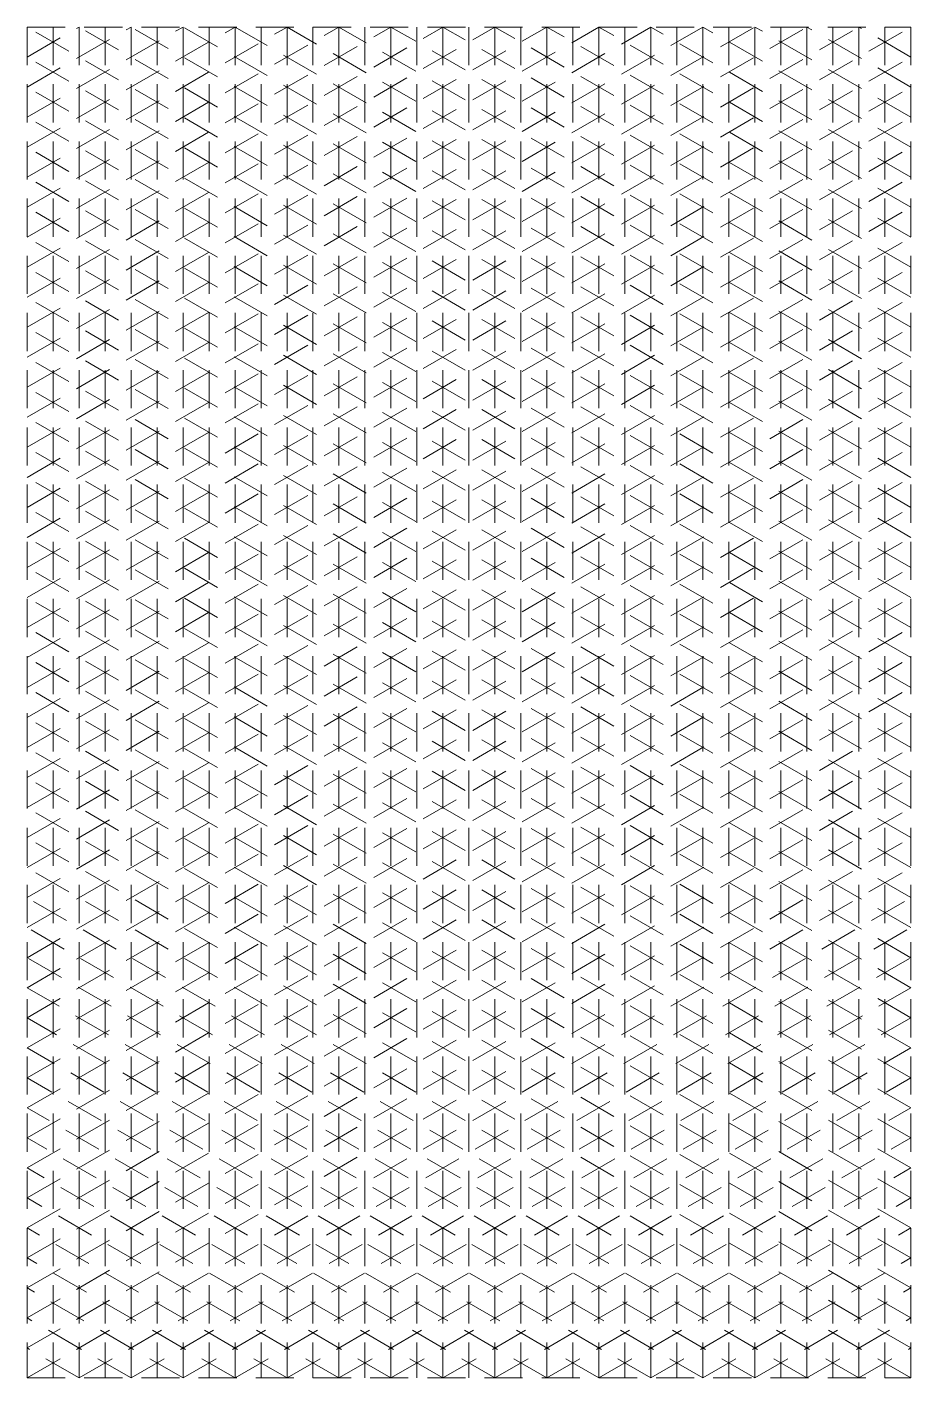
# Model space of a CAD drawing. Header units: centimetres. Extents: x 0 to 147, y 0 to 225.
import ezdxf

# ---------------------------------------------------------------- set-up
doc = ezdxf.new("R2010")
doc.units = ezdxf.units.CM
doc.linetypes.add('DASHED2', pattern=[9.525, 6.35, -3.175])
doc.layers.get('0').update_dxf_attribs({"color": 9, "linetype": 'DASHED2', "lineweight": 0, "true_color": 0xc0c0c0})

msp = doc.modelspace()

# ---------------------------------------------------------------- linework, layer by layer
for p, q in [((0, 225), (147.22, 225)), ((0, 225), (0, 0)), ((0, 140), (147.22, 225)), ((0, 145), (138.56, 225)), ((0, 150), (129.9, 225)), ((0, 155), (121.24, 225)), ((0, 160), (112.58, 225)), ((0, 165), (103.92, 225)), ((0, 170), (95.26, 225)), ((0, 175), (86.6, 225)), ((0, 180), (77.94, 225)), ((0, 185), (69.28, 225)), ((0, 190), (60.62, 225)), ((0, 195), (51.96, 225)), ((0, 200), (43.3, 225)), ((0, 205), (34.64, 225)), ((0, 210), (25.98, 225)), ((0, 215), (17.32, 225)), ((0, 220), (8.66, 225)), ((147.22, 140), (0, 225)), ((4.33, 225), (4.33, 0)), ((8.66, 225), (8.66, 0)), ((147.22, 145), (8.66, 225)), ((12.99, 225), (12.99, 0)), ((17.32, 225), (17.32, 0)), ((147.22, 150), (17.32, 225)), ((21.65, 225), (21.65, 0)), ((25.98, 225), (25.98, 0)), ((147.22, 155), (25.98, 225)), ((30.31, 225), (30.31, 0)), ((34.64, 225), (34.64, 0)), ((147.22, 160), (34.64, 225)), ((38.97, 225), (38.97, 0)), ((43.3, 225), (43.3, 0)), ((147.22, 165), (43.3, 225)), ((47.63, 225), (47.63, 0)), ((51.96, 225), (51.96, 0)), ((147.22, 170), (51.96, 225)), ((56.29, 225), (56.29, 0)), ((60.62, 225), (60.62, 0)), ((147.22, 175), (60.62, 225)), ((64.95, 225), (64.95, 0)), ((69.28, 225), (69.28, 0)), ((147.22, 180), (69.28, 225)), ((73.61, 225), (73.61, 0)), ((77.94, 225), (77.94, 0)), ((147.22, 185), (77.94, 225)), ((82.27, 225), (82.27, 0)), ((86.6, 225), (86.6, 0)), ((147.22, 190), (86.6, 225)), ((90.93, 225), (90.93, 0)), ((95.26, 225), (95.26, 0)), ((147.22, 195), (95.26, 225)), ((99.59, 225), (99.59, 0)), ((103.92, 225), (103.92, 0)), ((147.22, 200), (103.92, 225)), ((108.25, 225), (108.25, 0)), ((112.58, 225), (112.58, 0)), ((147.22, 205), (112.58, 225)), ((116.91, 225), (116.91, 0)), ((121.24, 225), (121.24, 0)), ((147.22, 210), (121.24, 225)), ((125.57, 225), (125.57, 0)), ((129.9, 225), (129.9, 0)), ((147.22, 215), (129.9, 225)), ((134.23, 225), (134.23, 0)), ((138.56, 225), (138.56, 0)), ((147.22, 220), (138.56, 225)), ((142.89, 225), (142.89, 0)), ((147.22, 225), (147.22, 0)), ((0, 135), (147.22, 220)), ((147.22, 135), (0, 220)), ((0, 130), (147.22, 215)), ((147.22, 130), (0, 215)), ((0, 125), (147.22, 210)), ((147.22, 125), (0, 210)), ((0, 120), (147.22, 205)), ((147.22, 120), (0, 205)), ((0, 115), (147.22, 200)), ((147.22, 115), (0, 200)), ((0, 110), (147.22, 195)), ((147.22, 110), (0, 195)), ((0, 105), (147.22, 190)), ((147.22, 105), (0, 190)), ((0, 100), (147.22, 185)), ((147.22, 100), (0, 185)), ((0, 95), (147.22, 180)), ((147.22, 95), (0, 180)), ((0, 90), (147.22, 175)), ((147.22, 90), (0, 175)), ((0, 85), (147.22, 170)), ((147.22, 85), (0, 170)), ((0, 80), (147.22, 165)), ((147.22, 80), (0, 165)), ((0, 75), (147.22, 160)), ((147.22, 75), (0, 160)), ((0, 70), (147.22, 155)), ((147.22, 70), (0, 155)), ((0, 65), (147.22, 150)), ((147.22, 65), (0, 150)), ((0, 60), (147.22, 145)), ((147.22, 60), (0, 145)), ((0, 55), (147.22, 140)), ((147.22, 55), (0, 140)), ((0, 50), (147.22, 135)), ((147.22, 50), (0, 135)), ((0, 45), (147.22, 130)), ((147.22, 45), (0, 130)), ((0, 40), (147.22, 125)), ((147.22, 40), (0, 125)), ((0, 35), (147.22, 120)), ((147.22, 35), (0, 120)), ((0, 30), (147.22, 115)), ((147.22, 30), (0, 115)), ((0, 25), (147.22, 110)), ((147.22, 25), (0, 110)), ((0, 20), (147.22, 105)), ((147.22, 20), (0, 105)), ((0, 15), (147.22, 100)), ((147.22, 15), (0, 100)), ((0, 10), (147.22, 95)), ((147.22, 10), (0, 95)), ((0, 5), (147.22, 90)), ((147.22, 5), (0, 90)), ((0, 0), (147.22, 85)), ((147.22, 0), (0, 85)), ((138.56, 0), (0, 80)), ((8.66, 0), (147.22, 80)), ((129.9, 0), (0, 75)), ((17.32, 0), (147.22, 75)), ((121.24, 0), (0, 70)), ((25.98, 0), (147.22, 70)), ((112.58, 0), (0, 65)), ((34.64, 0), (147.22, 65)), ((103.92, 0), (0, 60)), ((43.3, 0), (147.22, 60)), ((95.26, 0), (0, 55)), ((51.96, 0), (147.22, 55)), ((86.6, 0), (0, 50)), ((60.62, 0), (147.22, 50)), ((77.94, 0), (0, 45)), ((69.28, 0), (147.22, 45)), ((69.28, 0), (0, 40)), ((77.94, 0), (147.22, 40)), ((60.62, 0), (0, 35)), ((86.6, 0), (147.22, 35)), ((51.96, 0), (0, 30)), ((95.26, 0), (147.22, 30)), ((43.3, 0), (0, 25)), ((103.92, 0), (147.22, 25)), ((34.64, 0), (0, 20)), ((112.58, 0), (147.22, 20)), ((25.98, 0), (0, 15)), ((121.24, 0), (147.22, 15)), ((17.32, 0), (0, 10)), ((129.9, 0), (147.22, 10)), ((8.66, 0), (0, 5)), ((138.56, 0), (147.22, 5)), ((0, 0), (147.22, 0))]:
    msp.add_line(p, q)

doc.saveas('drawing.dxf')
